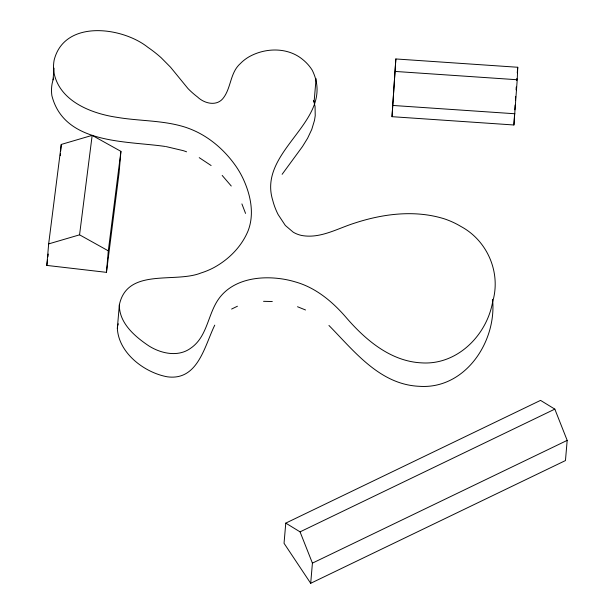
<?xml version="1.0" encoding="UTF-8"?>
<svg xmlns="http://www.w3.org/2000/svg" width="614" height="614" viewBox="0 0 614 614"><rect width="100%" height="100%" fill="white"/><g stroke="black" fill="none" stroke-linecap="round" stroke-linejoin="round"><path stroke-width="0.92" d="M119.354 304.843C119.116 323.102 134.888 336.541 148.834 345.889C161.014 353.626 178.29 357.379 190.747 348.169C207.601 336.564 207.67 314.191 218.837 298.711C232.238 280.114 257.22 275.947 278.626 278.472A82.383 70.986 4.9 0 1 295.449 281.941C316.241 287.797 333.156 302.234 346.918 318.39C366.113 340.455 390.98 361.362 421.526 362.866C457.161 365.292 486.841 335.359 492.689 301.643C501.193 272.762 487.447 240.765 461.076 226.558A77.065 66.404 4.9 0 0 444.551 218.906C415.225 209.666 383.228 213.687 354.478 223.158C337.378 228.531 320.216 238.907 301.658 235.469A25.09 21.62 4.9 0 1 293.223 232.184L285.341 225.468L278.127 214.547A86.098 74.187 4.9 0 1 272.746 200.356C256.89 149.555 337.216 120.344 312.188 70.119A46.58 40.133 4.9 0 0 302.372 59.243C287.36 47.032 265.148 47.631 248.847 56.918A43.034 37.078 4.9 0 0 240.243 63.687C230.296 72.536 231.217 87.058 223.849 97.319C217.479 106.798 204.654 103.827 197.524 96.989A89.867 77.433 4.9 0 1 191.614 92.062A87.058 75.008 4.9 0 1 187.961 88.531L170.562 67.233L161.129 57.701A130.912 112.799 4.9 0 0 147.897 47.324C122.132 26.755 64.347 19.257 54.132 60.172A49.68 42.803 4.9 0 0 53.886 72.176C59.121 101.118 91.294 113.598 117.174 117.358C139.785 121.211 163.278 120.16 185.305 127.205A82.775 71.324 4.9 0 1 198.153 132.547C213.664 140.491 226.743 152.779 236.543 167.115A106.59 91.847 4.9 0 1 242.806 178.037C250.435 194.154 254.703 213.35 248.194 230.572C241.686 246.559 228.807 259.499 213.749 267.673A73.12 63.004 4.9 0 1 200.839 273.03C174.844 283.453 127.298 267.397 119.354 304.843L117.343 328.298C118.579 353.019 144.351 372.629 167.307 376.804C198.053 380.987 204.585 345.843 214.762 325.144M392.008 116.683L395.853 58.959L517.748 67.264L517.226 79.743L513.903 124.987L392.008 116.683L395.853 58.959M513.903 124.987L514.609 113.598M514.847 109.806L515.138 105.055M515.43 100.312L515.668 96.521M516.082 89.874L516.259 87.027M516.666 80.388L516.788 78.492M165.496 146.5C125.901 140.683 64.286 144.528 51.875 95.63A49.68 42.803 4.9 0 1 52.121 83.627L53.027 79.881L54.032 68.154M46.817 265.417L48.659 243.904L61.27 144.436L92.169 135.364L120.92 151.366L119.07 172.879L106.46 272.347L46.817 265.417L47.531 259.73M60.31 155.657L60.471 153.792M60.709 150.983L61.27 144.436M106.46 272.347L108.302 250.834L120.92 151.366M282.125 174.315L302.487 146.531L307.614 138.227L311.766 129.424L314.514 120.298L315.228 115.693L315.066 106.56L314.076 102.093L316.087 78.638M285.771 523.12L284.044 543.29L310.692 583.3L565.456 460.561L567.183 440.391L554.826 409.124L540.535 400.382L285.771 523.12L300.062 531.862L312.419 563.13L310.692 583.3M517.264 72.874L517.748 67.264M47.892 256.89L48.253 254.05M48.659 243.904L79.559 234.832L92.169 135.364M117.343 328.298L117.635 326.487M117.773 325.581L118.295 323.801M53.027 79.881L53.664 78.108M231.616 309.057L237.434 306.225M300.062 531.862L554.826 409.124M312.419 563.13L567.183 440.391M263.544 301.32L272.301 301.535M395.339 71.447L517.226 79.743M392.968 105.462L514.862 113.759M166.279 146.639L183.294 150.66A82.775 71.324 4.9 0 1 186.579 151.811M297.521 306.739L305.542 309.986M79.559 234.832L108.302 250.834M199.228 157.652L211.116 165.534M328.943 325.458C354.393 351.331 379.897 384.709 419.515 386.321C465.312 389.429 496.872 341.453 492.558 299.356M222.184 175.443L231.263 186.019M241.901 203.917L245.554 213.411M313.424 100.358L314.076 102.093"/></g></svg>
